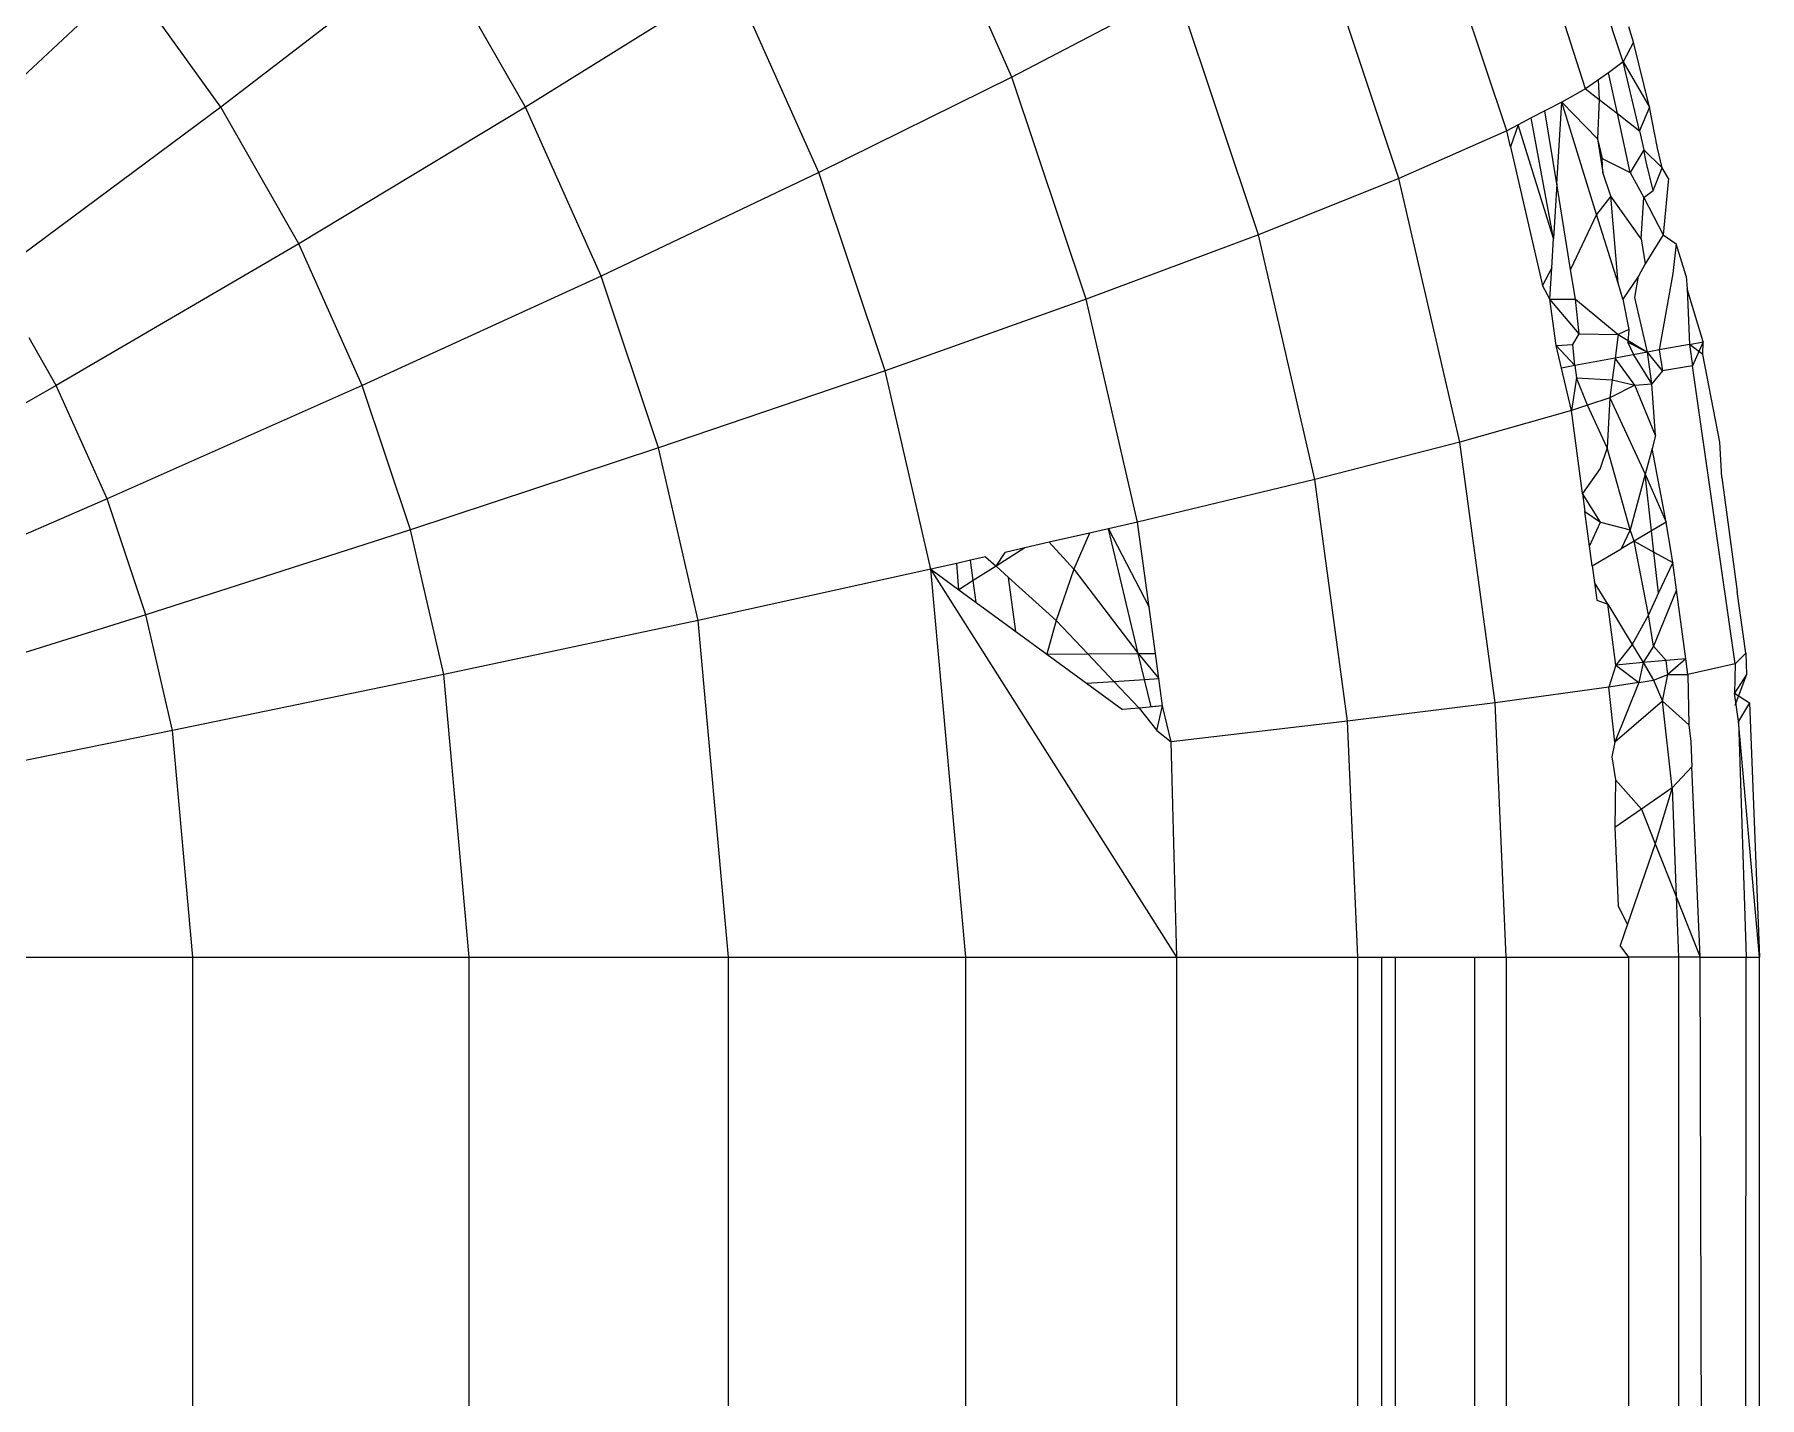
# Model space of a CAD drawing. Header units: millimetres. Extents: x 153 to 4750, y 92 to 3343.
# Drawn here: x 2636.555 to 2640.381, y 1088.139 to 1091.162 of the extents above; entities that cross this region are included whole.
import ezdxf

# ---------------------------------------------------------------- set-up
doc = ezdxf.new("R2010")
doc.units = ezdxf.units.MM

msp = doc.modelspace()

# ---------------------------------------------------------------- linework, layer by layer
for p, q in [((2640.0789, 1091.1012), (2639.8564, 1091.7769)), ((2639.9956, 1091.0415), (2639.7835, 1091.6972)), ((2638.7233, 1091.0677), (2638.507, 1091.5514)), ((2639.8206, 1090.9487), (2639.6138, 1091.5679)), ((2639.5816, 1090.8429), (2639.3868, 1091.4263)), ((2637.4378, 1091.3614), (2636.9683, 1091.0006)), ((2637.6445, 1091.0006), (2637.4378, 1091.3614)), ((2636.7631, 1091.2868), (2636.3002, 1090.8557)), ((2636.9683, 1091.0006), (2636.7631, 1091.2868)), ((2638.1024, 1091.2868), (2637.6445, 1091.0006)), ((2638.2951, 1090.8557), (2638.1024, 1091.2868)), ((2639.0889, 1091.2589), (2638.7233, 1091.0677)), ((2639.2697, 1090.7177), (2639.0889, 1091.2589)), ((2640.1014, 1091.1448), (2640.0917, 1091.1793)), ((2640.1014, 1091.1448), (2640.0789, 1091.1012)), ((2640.1373, 1091.0006), (2640.1014, 1091.1448)), ((2640.0465, 1091.0774), (2639.9956, 1091.0415)), ((2640.0789, 1091.1012), (2640.0465, 1091.0774)), ((2640.0662, 1090.9867), (2640.0465, 1091.0774)), ((2640.1152, 1090.9487), (2640.0789, 1091.1012)), ((2640.0789, 1091.1012), (2640.1373, 1091.0006)), ((2638.7233, 1091.0677), (2638.2951, 1090.8557)), ((2638.8879, 1090.5748), (2638.7233, 1091.0677)), ((2639.9956, 1091.0415), (2639.9426, 1091.0121)), ((2639.9956, 1091.0415), (2640.0257, 1091.0182)), ((2640.0236, 1091.0612), (2640.0257, 1091.0182)), ((2636.9683, 1091.0006), (2636.4647, 1090.6263)), ((2637.1418, 1090.6977), (2636.9683, 1091.0006)), ((2637.6445, 1091.0006), (2637.1418, 1090.6977)), ((2637.8118, 1090.6263), (2637.6445, 1091.0006)), ((2639.9426, 1091.0121), (2639.9053, 1090.9927)), ((2639.9316, 1090.8305), (2639.9426, 1091.0121)), ((2640.02, 1090.7629), (2639.9426, 1091.0121)), ((2639.9426, 1091.0121), (2640.0217, 1090.9308)), ((2640.0257, 1091.0182), (2640.0217, 1090.9308)), ((2640.0257, 1091.0182), (2640.0662, 1090.9867)), ((2640.1373, 1091.0006), (2640.1152, 1090.9487)), ((2640.155, 1090.9101), (2640.1373, 1091.0006)), ((2639.8458, 1090.9618), (2639.8206, 1090.9487)), ((2639.8458, 1090.9618), (2639.8289, 1090.9126)), ((2639.8748, 1090.9769), (2639.8458, 1090.9618)), ((2639.9242, 1090.7094), (2639.8458, 1090.9618)), ((2639.9053, 1090.9927), (2639.8748, 1090.9769)), ((2639.9242, 1090.7094), (2639.8748, 1090.9769)), ((2639.9316, 1090.8305), (2639.9053, 1090.9927)), ((2640.0946, 1090.8557), (2640.0662, 1090.9867)), ((2640.0662, 1090.9867), (2640.1152, 1090.9487)), ((2639.8206, 1090.9487), (2639.5816, 1090.8429)), ((2639.8289, 1090.9126), (2639.8206, 1090.9487)), ((2640.0217, 1090.9308), (2640.0335, 1090.8557)), ((2640.0217, 1090.9308), (2640.032, 1090.8869)), ((2640.1152, 1090.9487), (2640.1247, 1090.9064)), ((2639.8289, 1090.9126), (2639.8998, 1090.6056)), ((2640.0335, 1090.8557), (2640.032, 1090.8869)), ((2640.032, 1090.8869), (2640.0946, 1090.8557)), ((2640.1247, 1090.9064), (2640.0946, 1090.8557)), ((2640.1247, 1090.9064), (2640.1652, 1090.8666)), ((2640.1295, 1090.8796), (2640.1247, 1090.9064)), ((2640.1652, 1090.8666), (2640.155, 1090.9101)), ((2638.2951, 1090.8557), (2637.8118, 1090.6263)), ((2638.4418, 1090.4163), (2638.2951, 1090.8557)), ((2640.0515, 1090.8037), (2640.0335, 1090.8557)), ((2640.0946, 1090.8557), (2640.1244, 1090.8005)), ((2640.1451, 1090.816), (2640.1295, 1090.8796)), ((2640.1451, 1090.816), (2640.1652, 1090.8666)), ((2640.1796, 1090.8429), (2640.1652, 1090.8666)), ((2639.5816, 1090.8429), (2639.2697, 1090.7177)), ((2639.7167, 1090.2579), (2639.5816, 1090.8429)), ((2639.9316, 1090.8305), (2639.9242, 1090.7094)), ((2639.9623, 1090.6409), (2639.9316, 1090.8305)), ((2640.1244, 1090.8005), (2640.1451, 1090.816)), ((2640.1796, 1090.8429), (2640.1679, 1090.7177)), ((2640.0515, 1090.8037), (2640.02, 1090.7629)), ((2640.1185, 1090.7085), (2640.0515, 1090.8037)), ((2640.0674, 1090.6104), (2640.0515, 1090.8037)), ((2640.1185, 1090.7085), (2640.1244, 1090.8005)), ((2640.1244, 1090.8005), (2640.1679, 1090.7177)), ((2640.02, 1090.7629), (2639.9623, 1090.6409)), ((2640.0674, 1090.6104), (2640.02, 1090.7629)), ((2637.1418, 1090.6977), (2636.6037, 1090.3836)), ((2637.2821, 1090.3836), (2637.1418, 1090.6977)), ((2639.2697, 1090.7177), (2638.8879, 1090.5748)), ((2639.395, 1090.1751), (2639.2697, 1090.7177)), ((2639.9203, 1090.6448), (2639.9242, 1090.7094)), ((2640.1185, 1090.7085), (2640.1275, 1090.6532)), ((2640.1679, 1090.7177), (2640.1275, 1090.6532)), ((2640.1679, 1090.7177), (2640.1964, 1090.6977)), ((2640.1964, 1090.6977), (2640.1893, 1090.6318)), ((2640.2185, 1090.6263), (2640.1964, 1090.6977)), ((2640.1275, 1090.6532), (2640.1132, 1090.6263)), ((2637.8118, 1090.6263), (2637.2821, 1090.3836)), ((2637.9392, 1090.2449), (2637.8118, 1090.6263)), ((2639.9203, 1090.6448), (2639.8998, 1090.6056)), ((2639.916, 1090.5748), (2639.9203, 1090.6448)), ((2639.973, 1090.5748), (2639.9623, 1090.6409)), ((2640.1132, 1090.6263), (2640.0784, 1090.5748)), ((2640.1045, 1090.5784), (2640.1132, 1090.6263)), ((2640.1893, 1090.6318), (2640.1584, 1090.4623)), ((2640.2185, 1090.6263), (2640.2205, 1090.5978)), ((2639.916, 1090.5748), (2639.8998, 1090.6056)), ((2640.0784, 1090.5748), (2640.0674, 1090.6104)), ((2640.1329, 1090.4575), (2640.1045, 1090.5784)), ((2640.2205, 1090.5978), (2640.2262, 1090.4748)), ((2640.256, 1090.4803), (2640.2205, 1090.5978)), ((2638.8879, 1090.5748), (2638.4418, 1090.4163)), ((2639.002, 1090.0806), (2638.8879, 1090.5748)), ((2639.9306, 1090.4719), (2639.916, 1090.5748)), ((2639.916, 1090.5748), (2639.973, 1090.5748)), ((2639.9816, 1090.4983), (2639.916, 1090.5748)), ((2639.973, 1090.5748), (2640.0679, 1090.4969)), ((2639.9816, 1090.4983), (2639.973, 1090.5748)), ((2640.0784, 1090.5748), (2640.0915, 1090.5074)), ((2640.0915, 1090.5074), (2640.0679, 1090.4969)), ((2640.0915, 1090.5074), (2640.0892, 1090.4794)), ((2636.6037, 1090.3836), (2636.5431, 1090.4894)), ((2639.9306, 1090.4719), (2639.9675, 1090.4748)), ((2639.9714, 1090.4276), (2639.9306, 1090.4719)), ((2639.9421, 1090.4222), (2639.9306, 1090.4719)), ((2639.9675, 1090.4748), (2639.9816, 1090.4983)), ((2639.9714, 1090.4276), (2639.9675, 1090.4748)), ((2639.9816, 1090.4983), (2640.0679, 1090.4969)), ((2640.0679, 1090.4969), (2640.0608, 1090.4442)), ((2640.0679, 1090.4969), (2640.1329, 1090.4575)), ((2640.0892, 1090.4794), (2640.1329, 1090.4575)), ((2640.1023, 1090.4519), (2640.0892, 1090.4794)), ((2640.1584, 1090.4623), (2640.1329, 1090.4575)), ((2640.2262, 1090.4748), (2640.1584, 1090.4623)), ((2640.1584, 1090.4623), (2640.1658, 1090.4163)), ((2640.2262, 1090.4748), (2640.256, 1090.4803)), ((2640.2262, 1090.4748), (2640.2327, 1090.4274)), ((2640.2556, 1090.4525), (2640.2262, 1090.4748)), ((2640.256, 1090.4803), (2640.2327, 1090.4274)), ((2640.2556, 1090.4525), (2640.256, 1090.4803)), ((2639.9714, 1090.4276), (2639.9421, 1090.4222)), ((2640.0608, 1090.4442), (2639.9714, 1090.4276)), ((2639.9714, 1090.4276), (2639.9751, 1090.4005)), ((2640.0608, 1090.4442), (2640.0543, 1090.3962)), ((2640.1329, 1090.4575), (2640.0608, 1090.4442)), ((2640.1049, 1090.3845), (2640.0608, 1090.4442)), ((2640.1425, 1090.3875), (2640.1023, 1090.4519)), ((2640.1425, 1090.3875), (2640.1329, 1090.4575)), ((2640.1658, 1090.4163), (2640.1329, 1090.4575)), ((2640.2327, 1090.4274), (2640.1658, 1090.4163)), ((2640.3273, 1089.7658), (2640.2327, 1090.4274)), ((2640.2934, 1090.2579), (2640.2556, 1090.4525)), ((2638.4418, 1090.4163), (2637.9392, 1090.2449)), ((2638.5435, 1089.9758), (2638.4418, 1090.4163)), ((2639.9639, 1090.3279), (2639.9421, 1090.4222)), ((2639.9751, 1090.4005), (2639.9639, 1090.3279)), ((2639.9994, 1090.3397), (2639.9751, 1090.4005)), ((2639.9751, 1090.4005), (2640.0543, 1090.3962)), ((2640.0543, 1090.3962), (2640.0489, 1090.3563)), ((2640.0543, 1090.3962), (2640.1049, 1090.3845)), ((2640.1049, 1090.3845), (2640.1425, 1090.3875)), ((2640.1658, 1090.4163), (2640.1425, 1090.3875)), ((2640.1507, 1090.2726), (2640.1425, 1090.3875)), ((2636.6037, 1090.3836), (2636.5115, 1090.3312)), ((2636.7163, 1090.1318), (2636.6037, 1090.3836)), ((2637.2821, 1090.3836), (2636.7163, 1090.1318)), ((2637.3891, 1090.0634), (2637.2821, 1090.3836)), ((2640.0489, 1090.3563), (2639.9994, 1090.3397)), ((2640.0489, 1090.3563), (2640.0437, 1090.2449)), ((2640.1049, 1090.3845), (2640.0489, 1090.3563)), ((2640.0489, 1090.3563), (2640.1274, 1090.1866)), ((2640.1507, 1090.2726), (2640.1049, 1090.3845)), ((2639.9639, 1090.3279), (2639.7167, 1090.2579)), ((2639.9994, 1090.3397), (2639.9639, 1090.3279)), ((2639.9887, 1090.144), (2639.9639, 1090.3279)), ((2640.0437, 1090.2449), (2639.9994, 1090.3397)), ((2640.1507, 1090.2726), (2640.1428, 1090.2436)), ((2637.9392, 1090.2449), (2637.3891, 1090.0634)), ((2638.0275, 1089.8624), (2637.9392, 1090.2449)), ((2639.7167, 1090.2579), (2639.395, 1090.1751)), ((2639.7947, 1089.6797), (2639.7167, 1090.2579)), ((2640.0437, 1090.2449), (2640.0278, 1090.1996)), ((2640.0941, 1090.0634), (2640.0437, 1090.2449)), ((2640.1428, 1090.2436), (2640.1274, 1090.1866)), ((2640.1745, 1090.0806), (2640.1428, 1090.2436)), ((2640.2977, 1090.1792), (2640.2934, 1090.2579)), ((2640.0278, 1090.1996), (2639.9887, 1090.144)), ((2639.395, 1090.1751), (2639.002, 1090.0806)), ((2639.4673, 1089.6388), (2639.395, 1090.1751)), ((2640.1274, 1090.1866), (2640.0941, 1090.0634)), ((2640.1417, 1090.0612), (2640.1274, 1090.1866)), ((2640.1274, 1090.1866), (2640.1745, 1090.0806)), ((2640.2977, 1090.1792), (2640.3318, 1089.9265)), ((2636.7163, 1090.1318), (2636.1317, 1089.8784)), ((2636.802, 1089.8752), (2636.7163, 1090.1318)), ((2639.9887, 1090.144), (2639.9941, 1090.1037)), ((2640.0284, 1090.0806), (2639.9887, 1090.144)), ((2639.002, 1090.0806), (2638.9376, 1090.0659)), ((2639.0274, 1089.8922), (2639.002, 1090.0806)), ((2639.9941, 1090.1037), (2640.0284, 1090.0806)), ((2640.0045, 1090.0268), (2639.9941, 1090.1037)), ((2640.0045, 1090.0268), (2640.0284, 1090.0806)), ((2640.0284, 1090.0806), (2640.0941, 1090.0634)), ((2640.1745, 1090.0806), (2640.1417, 1090.0612)), ((2640.1887, 1089.9906), (2640.1745, 1090.0806)), ((2637.3891, 1090.0634), (2636.802, 1089.8752)), ((2637.4632, 1089.7424), (2637.3891, 1090.0634)), ((2638.8949, 1090.0561), (2638.8056, 1090.0357)), ((2638.8949, 1090.0561), (2638.8604, 1089.9758)), ((2638.9376, 1090.0659), (2638.8949, 1090.0561)), ((2638.9376, 1090.0659), (2639.0274, 1089.8922)), ((2639.0034, 1089.7891), (2638.9376, 1090.0659)), ((2640.0941, 1090.0634), (2640.0742, 1090.0212)), ((2640.1034, 1090.0385), (2640.0941, 1090.0634)), ((2640.1417, 1090.0612), (2640.1034, 1090.0385)), ((2640.1471, 1090.014), (2640.1417, 1090.0612)), ((2638.6649, 1090.0035), (2638.6313, 1089.9959)), ((2638.6649, 1090.0035), (2638.6879, 1089.9828)), ((2638.7516, 1090.0234), (2638.6879, 1089.9828)), ((2638.6879, 1089.9828), (2638.708, 1090.0134)), ((2638.7516, 1090.0234), (2638.708, 1090.0134)), ((2638.8056, 1090.0357), (2638.7516, 1090.0234)), ((2638.8056, 1090.0357), (2638.8604, 1089.9758)), ((2640.0104, 1089.9833), (2640.0045, 1090.0268)), ((2640.0104, 1089.9833), (2640.0742, 1090.0212)), ((2640.1034, 1090.0385), (2640.0742, 1090.0212)), ((2640.1349, 1089.8752), (2640.1034, 1090.0385)), ((2640.1034, 1090.0385), (2640.1471, 1090.014)), ((2640.1471, 1090.014), (2640.1887, 1089.9906)), ((2640.1574, 1089.9234), (2640.1471, 1090.014)), ((2638.5435, 1089.9758), (2638.0275, 1089.8624)), ((2638.6012, 1089.989), (2638.5435, 1089.9758)), ((2638.621, 1089.1156), (2638.5435, 1089.9758)), ((2639.0889, 1089.1156), (2638.5435, 1089.9758)), ((2638.5435, 1089.9758), (2638.6056, 1089.9304)), ((2638.6313, 1089.9959), (2638.6012, 1089.989)), ((2638.6056, 1089.9304), (2638.6012, 1089.989)), ((2638.6375, 1089.9507), (2638.6313, 1089.9959)), ((2638.6879, 1089.9828), (2638.6375, 1089.9507)), ((2638.7155, 1089.9578), (2638.6879, 1089.9828)), ((2638.8604, 1089.9758), (2638.8211, 1089.8624)), ((2638.8604, 1089.9758), (2639.0034, 1089.7891)), ((2640.0104, 1089.9833), (2640.0153, 1089.9465)), ((2640.1887, 1089.9906), (2640.1574, 1089.9234)), ((2640.1968, 1089.9305), (2640.1887, 1089.9906)), ((2638.6375, 1089.9507), (2638.6056, 1089.9304)), ((2638.6056, 1089.9304), (2638.6442, 1089.9022)), ((2638.6442, 1089.9022), (2638.6375, 1089.9507)), ((2638.7316, 1089.8381), (2638.7155, 1089.9578)), ((2638.7155, 1089.9578), (2638.8211, 1089.8624)), ((2640.0153, 1089.9465), (2640.0206, 1089.9074)), ((2640.0445, 1089.8983), (2640.0153, 1089.9465)), ((2640.1968, 1089.9305), (2640.1463, 1089.8052)), ((2640.2175, 1089.7775), (2640.1968, 1089.9305)), ((2640.3508, 1089.7895), (2640.3318, 1089.9265)), ((2638.6442, 1089.9022), (2638.7316, 1089.8381)), ((2639.0413, 1089.7894), (2639.0274, 1089.8922)), ((2640.0206, 1089.9074), (2640.0445, 1089.8983)), ((2640.0625, 1089.7635), (2640.0445, 1089.8983)), ((2640.0445, 1089.8983), (2640.0986, 1089.809)), ((2640.1574, 1089.9234), (2640.1349, 1089.8752)), ((2636.802, 1089.8752), (2636.1886, 1089.6834)), ((2636.8614, 1089.618), (2636.802, 1089.8752)), ((2638.0275, 1089.8624), (2637.4632, 1089.7424)), ((2638.0948, 1089.1156), (2638.0275, 1089.8624)), ((2638.8211, 1089.8624), (2638.8005, 1089.7877)), ((2638.8211, 1089.8624), (2638.8914, 1089.7884)), ((2640.1349, 1089.8752), (2640.0986, 1089.809)), ((2640.1463, 1089.8052), (2640.1349, 1089.8752)), ((2638.7316, 1089.8381), (2638.8005, 1089.7877)), ((2638.8005, 1089.7877), (2638.8914, 1089.7884)), ((2638.8005, 1089.7877), (2638.8886, 1089.7233)), ((2638.8914, 1089.7884), (2639.0034, 1089.7891)), ((2638.8914, 1089.7884), (2638.9494, 1089.7272)), ((2639.0034, 1089.7891), (2639.0413, 1089.7894)), ((2639.0034, 1089.7891), (2639.0488, 1089.7336)), ((2639.0171, 1089.7316), (2639.0034, 1089.7891)), ((2639.0488, 1089.7336), (2639.0413, 1089.7894)), ((2640.0986, 1089.809), (2640.0625, 1089.7635)), ((2640.0986, 1089.809), (2640.1229, 1089.7689)), ((2640.1463, 1089.8052), (2640.1229, 1089.7689)), ((2640.1744, 1089.7736), (2640.1229, 1089.7689)), ((2640.1744, 1089.7736), (2640.1463, 1089.8052)), ((2640.2175, 1089.7775), (2640.1744, 1089.7736)), ((2640.178, 1089.7422), (2640.1744, 1089.7736)), ((2640.2175, 1089.7775), (2640.178, 1089.7422)), ((2640.2222, 1089.7422), (2640.2175, 1089.7775)), ((2640.3508, 1089.7895), (2640.3273, 1089.7658)), ((2640.3508, 1089.7895), (2640.3524, 1089.7424)), ((2637.4632, 1089.7424), (2636.8614, 1089.618)), ((2637.5197, 1089.1156), (2637.4632, 1089.7424)), ((2640.0625, 1089.7635), (2640.0467, 1089.7142)), ((2640.1229, 1089.7689), (2640.0625, 1089.7635)), ((2640.0625, 1089.7635), (2640.1139, 1089.7249)), ((2640.1229, 1089.7689), (2640.1139, 1089.7249)), ((2640.1229, 1089.7689), (2640.1464, 1089.7301)), ((2640.1464, 1089.7301), (2640.178, 1089.7422)), ((2640.1661, 1089.6834), (2640.178, 1089.7422)), ((2640.178, 1089.7422), (2640.2222, 1089.7422)), ((2640.3273, 1089.7658), (2640.2222, 1089.7422)), ((2640.2222, 1089.7422), (2640.2246, 1089.6312)), ((2640.3273, 1089.7658), (2640.3255, 1089.7014)), ((2640.3524, 1089.7424), (2640.3255, 1089.7014)), ((2640.3524, 1089.7424), (2640.3267, 1089.674)), ((2638.8886, 1089.7233), (2638.9494, 1089.7272)), ((2638.8886, 1089.7233), (2638.9686, 1089.6648)), ((2638.9494, 1089.7272), (2639.0171, 1089.7316)), ((2638.9494, 1089.7272), (2639.0055, 1089.6681)), ((2639.0171, 1089.7316), (2639.0488, 1089.7336)), ((2639.0317, 1089.6705), (2639.0171, 1089.7316)), ((2639.057, 1089.6728), (2639.0488, 1089.7336)), ((2640.0467, 1089.7142), (2639.7947, 1089.6797)), ((2640.1139, 1089.7249), (2640.0467, 1089.7142)), ((2640.0603, 1089.5921), (2640.0467, 1089.7142)), ((2640.1139, 1089.7249), (2640.0603, 1089.5921)), ((2640.1139, 1089.7249), (2640.1464, 1089.7301)), ((2640.1464, 1089.7301), (2640.1661, 1089.6834)), ((2640.3255, 1089.7014), (2640.3591, 1089.6797)), ((2640.3344, 1089.6388), (2640.3255, 1089.7014)), ((2639.0055, 1089.6681), (2638.9686, 1089.6648)), ((2639.057, 1089.6728), (2639.0055, 1089.6681)), ((2639.0055, 1089.6681), (2639.0442, 1089.618)), ((2639.057, 1089.6728), (2639.0317, 1089.6705)), ((2639.0442, 1089.618), (2639.057, 1089.6728)), ((2639.0767, 1089.5932), (2639.057, 1089.6728)), ((2639.7947, 1089.6797), (2639.4673, 1089.6388)), ((2639.8196, 1089.1156), (2639.7947, 1089.6797)), ((2640.1661, 1089.6834), (2640.0603, 1089.5921)), ((2640.1876, 1089.4911), (2640.1661, 1089.6834)), ((2640.1661, 1089.6834), (2640.2246, 1089.6312)), ((2640.3591, 1089.6797), (2640.3344, 1089.6388)), ((2640.3591, 1089.6797), (2640.3812, 1089.1156)), ((2639.4673, 1089.6388), (2639.0767, 1089.5932)), ((2639.4904, 1089.1156), (2639.4673, 1089.6388)), ((2640.2246, 1089.6312), (2640.2288, 1089.5942)), ((2640.3344, 1089.6388), (2640.3514, 1089.1156)), ((2640.3812, 1089.1156), (2640.3344, 1089.6388)), ((2636.8614, 1089.618), (2636.233, 1089.4911)), ((2636.9066, 1089.1156), (2636.8614, 1089.618)), ((2639.0442, 1089.618), (2639.0767, 1089.5932)), ((2639.0889, 1089.1156), (2639.0767, 1089.5932)), ((2640.0603, 1089.5921), (2640.0535, 1089.5602)), ((2640.2288, 1089.5942), (2640.2312, 1089.538)), ((2640.0535, 1089.5602), (2640.0621, 1089.5088)), ((2640.0621, 1089.5088), (2640.0604, 1089.4028)), ((2640.0621, 1089.5088), (2640.1194, 1089.4437)), ((2640.2312, 1089.538), (2640.1876, 1089.4911)), ((2640.2499, 1089.1156), (2640.2312, 1089.538)), ((2640.1876, 1089.4911), (2640.1194, 1089.4437)), ((2640.1876, 1089.4911), (2640.15, 1089.3667)), ((2640.1876, 1089.4911), (2640.1963, 1089.2504)), ((2640.1194, 1089.4437), (2640.0604, 1089.4028)), ((2640.1194, 1089.4437), (2640.15, 1089.3667)), ((2640.0604, 1089.4028), (2640.0681, 1089.2295)), ((2640.15, 1089.3667), (2640.0884, 1089.1888)), ((2640.15, 1089.3667), (2640.1963, 1089.2504)), ((2640.1963, 1089.2504), (2640.2013, 1089.1156)), ((2640.1963, 1089.2504), (2640.2499, 1089.1156)), ((2640.0884, 1089.1888), (2640.0681, 1089.2295)), ((2640.0884, 1089.1888), (2640.072, 1089.1415)), ((2640.0917, 1089.1156), (2640.072, 1089.1415)), ((2636.2668, 1089.1156), (2636.9066, 1089.1156)), ((2636.9066, 1089.1156), (2637.5197, 1089.1156)), ((2636.9066, 1086.8656), (2636.9066, 1089.1156)), ((2637.5197, 1089.1156), (2638.0948, 1089.1156)), ((2637.5197, 1086.8656), (2637.5197, 1089.1156)), ((2638.0948, 1089.1156), (2638.621, 1089.1156)), ((2638.0948, 1086.8656), (2638.0948, 1089.1156)), ((2638.621, 1089.1156), (2639.0889, 1089.1156)), ((2638.621, 1086.8656), (2638.621, 1089.1156)), ((2639.0889, 1089.1156), (2639.4904, 1089.1156)), ((2639.0889, 1086.8656), (2639.0889, 1089.1156)), ((2639.4904, 1089.1156), (2639.5433, 1089.1156)), ((2639.4904, 1086.8656), (2639.4904, 1089.1156)), ((2639.5433, 1086.8656), (2639.5433, 1089.1156)), ((2639.5433, 1089.1156), (2639.5736, 1089.1156)), ((2639.5736, 1086.8656), (2639.5736, 1089.1156)), ((2639.5736, 1089.1156), (2639.7492, 1089.1156)), ((2639.7492, 1089.1156), (2639.7492, 1086.8656)), ((2639.7492, 1089.1156), (2639.8196, 1089.1156)), ((2639.8196, 1089.1156), (2639.8196, 1086.8656)), ((2639.8196, 1089.1156), (2640.0917, 1089.1156)), ((2640.0917, 1086.8656), (2640.0917, 1089.1156)), ((2640.2013, 1089.1156), (2640.0917, 1089.1156)), ((2640.2499, 1089.1156), (2640.2013, 1089.1156)), ((2640.2013, 1089.1156), (2640.2013, 1086.8656)), ((2640.256, 1086.8656), (2640.2499, 1089.1156)), ((2640.2499, 1089.1156), (2640.3514, 1089.1156)), ((2640.3508, 1086.8656), (2640.3514, 1089.1156)), ((2640.3514, 1089.1156), (2640.3812, 1089.1156)), ((2640.3812, 1086.8656), (2640.3812, 1089.1156))]:
    msp.add_line(p, q)

doc.saveas('drawing.dxf')
